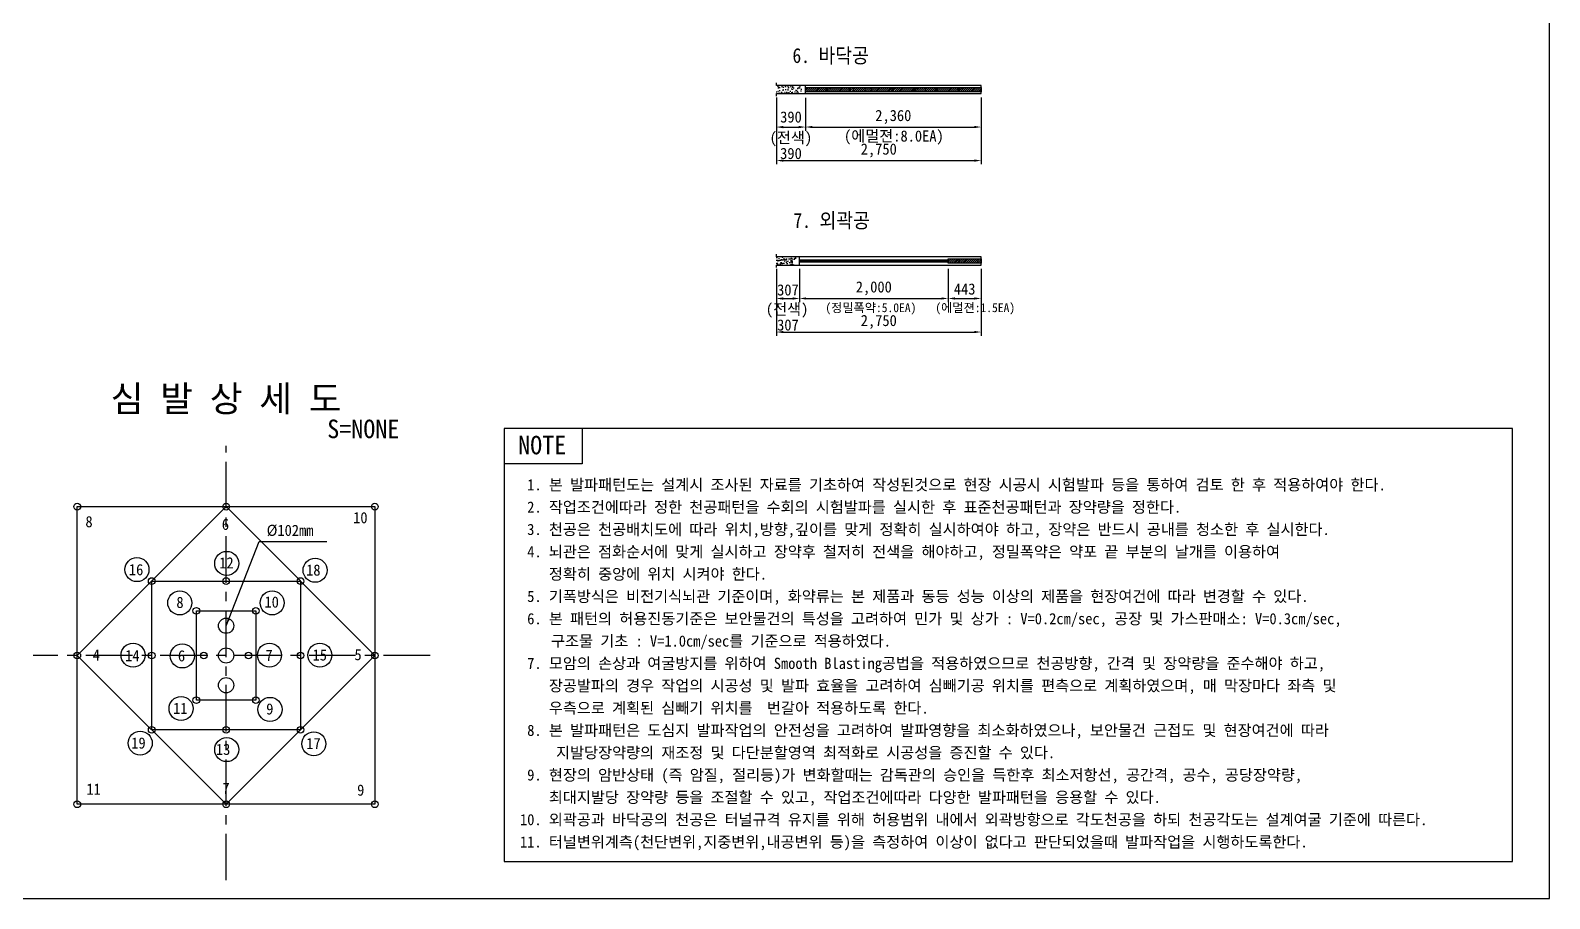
# Model space of a CAD drawing. Header units: millimetres. Extents: x -38550 to 41050, y -545 to 31259.
# Drawn here: x 20631 to 41050, y 2900 to 14568 of the extents above; entities that cross this region are included whole.
import ezdxf
from ezdxf.enums import TextEntityAlignment as Align

# ---------------------------------------------------------------- set-up
doc = ezdxf.new("R2010")
doc.units = ezdxf.units.MM
doc.header["$LTSCALE"] = 500
doc.header["$PDMODE"] = 1
doc.linetypes.add('A-CENTR01', pattern=[2, 1.25, -0.25, 0.25, -0.25])
for name, color, linetype in [('CS-BLST', 4, 'Continuous'), ('CS-BLST-LIN1', 2, 'Continuous'), ('CS-BLST-PATT', 1, 'Continuous'), ('CS-BLST-TEX2', 3, 'Continuous'), ('CS-BLST-TEX3', 3, 'Continuous'), ('CS-CNTL', 1, 'A-CENTR01'), ('CS-DIMS', 1, 'Continuous'), ('CS-EXCV', 3, 'E-DIGLN01'), ('CS-LEAL', 1, 'Continuous'), ('CS-NOTE', 3, 'Continuous'), ('CS-SYMB', 2, 'Continuous'), ('CS-TABL', 3, 'Continuous'), ('CS-TABL-TEX2', 3, 'Continuous'), ('CS-TEX1', 6, 'Continuous'), ('CS-TEX3', 6, 'Continuous'), ('CS-TEXT', 3, 'Continuous'), ('CX-PAPR', 2, 'Continuous')]:
    doc.layers.add(name, color=color, linetype=linetype)
doc.styles.add('굴림체', font='')
doc.styles.get('굴림체').set_extended_font_data('GulimChe')
doc.linetypes.add('E-DIGLN01', pattern='A,0.9,-0.2,[19,kscals.shx,S=0.1,R=180,X=0,Y=0],0.9', length=2)
doc.dimstyles.new('DIM-50', dxfattribs={"dimscale": 50, "dimtxt": 3, "dimasz": 2, "dimexe": 1, "dimexo": 1, "dimgap": 1.25, "dimtad": 1, "dimdec": 0, "dimzin": 0, "dimdsep": 46, "dimlunit": 6, "dimtxsty": '굴림체', "dimcen": 0, "dimclrd": 1, "dimclre": 1, "dimclrt": 3, "dimaunit": 1, "dimadec": 3, "dimazin": 0, "dimtfac": 1, "dimtdec": 0, "dimtmove": 2, "dimatfit": 3, "dimfxl": 1, "dimtolj": 1, "dimtzin": 0, "dimarcsym": 0})
doc.dimstyles.new('DIM01-50', dxfattribs={"dimscale": 50, "dimtxt": 3, "dimasz": 1.8, "dimexe": 1, "dimexo": 1, "dimgap": 1, "dimtad": 1, "dimdec": 0, "dimzin": 9, "dimdsep": 46, "dimlunit": 6, "dimtxsty": '굴림체', "dimcen": 2.5, "dimclrt": 3, "dimadec": 4, "dimazin": 0, "dimtfac": 1, "dimtdec": 0, "dimtmove": 2, "dimatfit": 3, "dimfxl": 1, "dimtolj": 1, "dimtzin": 0, "dimarcsym": 0})
pattern_1 = [(50, (-258394, 34506.69), (91.092334, -7.969543), [9.525, -104.775]), (355, (-258394, 34506.69), (-17.621413, 95.52832), [7.62, -83.82]), (100.451, (-258386.41, 34506.025), (73.47125, 87.558344), [8.095, -89.045]), (46.1842, (-258394, 34532.09), (135.53952, -21.021164), [14.2875, -157.1625]), (96.6356, (-258382.7, 34530.34), (118.70212, 123.71278), [12.1425, -133.5675]), (351.184, (-258394, 34532.09), (118.7023, 123.71256), [11.43, -125.73]), (21, (-258381.3, 34525.74), (75.80744, -51.13276), [9.525, -104.775]), (326, (-258381.3, 34525.74), (30.901014, 92.093983), [7.62, -83.82]), (71.4514, (-258374.98, 34521.48), (106.708245, 40.96143), [8.095, -89.045]), (37.5, (-258394, 34506.69), (1.5443016, 42.2775194), [0, -82.804, 0, -85.09, 0, -84.1375]), (7.5, (-258394, 34506.69), (33.409831, 50.0902874), [0, -48.514, 0, -80.899, 0, -32.0675]), (327.5, (-258422.32, 34506.69), (67.7952976, -2.864372), [0, -31.75, 0, -99.06, 0, -131.445]), (317.5, (-258435.02, 34506.69), (74.064591, 12.713246), [0, -41.275, 0, -65.786, 0, -93.345])]

# ---------------------------------------------------------------- blocks, each defined once
blk = doc.blocks.new('*D38')
at = {"layer": 'CS-DIMS', "color": 0, "lineweight": -2, "ltscale": 30, "transparency": 16777216}
for p, q in [((30659, 13668), (30659, 12768)), ((33409, 13668), (33409, 12768)), ((30749, 12818), (33319, 12818))]:
    blk.add_line(p, q, dxfattribs=at)
at = {"layer": 'CS-DIMS', "color": 0, "ltscale": 30, "transparency": 16777216}
for points in [[(30749, 12833), (30749, 12803), (30659, 12818)], [(33319, 12833), (33319, 12803), (33409, 12818)]]:
    blk.add_solid(points, dxfattribs=at)
at = {"layer": 'Defpoints', "color": 0, "ltscale": 30, "transparency": 16777216}
for p in [(30659, 13718), (33409, 13718), (33409, 12818)]:
    blk.add_point(p, dxfattribs=at)
at = {"layer": 'CS-DIMS', "color": 3, "ltscale": 30, "transparency": 16777216, "insert": (32034, 12954), "char_height": 150, "attachment_point": 5, "style": '굴림체'}
blk.add_mtext('\\A1;2,750', dxfattribs=at)
blk = doc.blocks.new('*D39')
at = {"layer": 'CS-DIMS', "color": 0, "lineweight": -2, "ltscale": 30, "transparency": 16777216}
for p, q in [((30659, 13668), (30659, 13218)), ((31049, 13662), (31049, 13218)), ((30749, 13268), (30959, 13268))]:
    blk.add_line(p, q, dxfattribs=at)
at = {"layer": 'CS-DIMS', "color": 0, "ltscale": 30, "transparency": 16777216}
for points in [[(30749, 13283), (30749, 13253), (30659, 13268)], [(30959, 13283), (30959, 13253), (31049, 13268)]]:
    blk.add_solid(points, dxfattribs=at)
at = {"layer": 'Defpoints', "color": 0, "ltscale": 30, "transparency": 16777216}
for p in [(30659, 13718), (31049, 13712), (31049, 13268)]:
    blk.add_point(p, dxfattribs=at)
at = {"layer": 'CS-DIMS', "color": 3, "ltscale": 30, "transparency": 16777216, "insert": (30854, 12913), "char_height": 150, "attachment_point": 5, "style": '굴림체'}
blk.add_mtext('\\A1;390', dxfattribs=at)
blk = doc.blocks.new('*D40')
at = {"layer": 'CS-DIMS', "color": 0, "lineweight": -2, "ltscale": 30, "transparency": 16777216}
for p, q in [((30659, 13668), (30659, 13219)), ((31049, 13662), (31049, 13219)), ((30749, 13269), (30959, 13269))]:
    blk.add_line(p, q, dxfattribs=at)
at = {"layer": 'CS-DIMS', "color": 0, "ltscale": 30, "transparency": 16777216}
for points in [[(30749, 13284), (30749, 13254), (30659, 13269)], [(30959, 13284), (30959, 13254), (31049, 13269)]]:
    blk.add_solid(points, dxfattribs=at)
at = {"layer": 'Defpoints', "color": 0, "ltscale": 30, "transparency": 16777216}
for p in [(30659, 13718), (31049, 13712), (31049, 13269)]:
    blk.add_point(p, dxfattribs=at)
at = {"layer": 'CS-DIMS', "color": 3, "ltscale": 30, "transparency": 16777216, "insert": (30854, 13403), "char_height": 150, "attachment_point": 5, "style": '굴림체'}
blk.add_mtext('\\A1;390', dxfattribs=at)
blk = doc.blocks.new('*D41')
at = {"layer": 'CS-DIMS', "color": 0, "lineweight": -2, "ltscale": 30, "transparency": 16777216}
for p, q in [((31049, 13662), (31049, 13219)), ((33409, 13668), (33409, 13219)), ((31139, 13269), (33319, 13269))]:
    blk.add_line(p, q, dxfattribs=at)
at = {"layer": 'CS-DIMS', "color": 0, "ltscale": 30, "transparency": 16777216}
for points in [[(31139, 13284), (31139, 13254), (31049, 13269)], [(33319, 13284), (33319, 13254), (33409, 13269)]]:
    blk.add_solid(points, dxfattribs=at)
at = {"layer": 'Defpoints', "color": 0, "ltscale": 30, "transparency": 16777216}
for p in [(31049, 13712), (33409, 13718), (33409, 13269)]:
    blk.add_point(p, dxfattribs=at)
at = {"layer": 'CS-DIMS', "color": 3, "ltscale": 30, "transparency": 16777216, "insert": (32229, 13405), "char_height": 150, "attachment_point": 5, "style": '굴림체'}
blk.add_mtext('\\A1;2,360', dxfattribs=at)
blk = doc.blocks.new('*D42')
at = {"layer": 'CS-DIMS', "color": 0, "lineweight": -2, "ltscale": 30, "transparency": 16777216}
for p, q in [((30659, 11364), (30659, 10464)), ((33409, 11364), (33409, 10464)), ((30749, 10514), (33319, 10514))]:
    blk.add_line(p, q, dxfattribs=at)
at = {"layer": 'CS-DIMS', "color": 0, "ltscale": 30, "transparency": 16777216}
for points in [[(30749, 10529), (30749, 10499), (30659, 10514)], [(33319, 10529), (33319, 10499), (33409, 10514)]]:
    blk.add_solid(points, dxfattribs=at)
at = {"layer": 'Defpoints', "color": 0, "ltscale": 30, "transparency": 16777216}
for p in [(30659, 11414), (33409, 11414), (33409, 10514)]:
    blk.add_point(p, dxfattribs=at)
at = {"layer": 'CS-DIMS', "color": 3, "ltscale": 30, "transparency": 16777216, "insert": (32034, 10650), "char_height": 150, "attachment_point": 5, "style": '굴림체'}
blk.add_mtext('\\A1;2,750', dxfattribs=at)
blk = doc.blocks.new('*D43')
at = {"layer": 'CS-DIMS', "color": 0, "lineweight": -2, "ltscale": 30, "transparency": 16777216}
for p, q in [((30659, 11364), (30659, 10914)), ((30967, 11364), (30967, 10914)), ((30749, 10964), (30877, 10964))]:
    blk.add_line(p, q, dxfattribs=at)
at = {"layer": 'CS-DIMS', "color": 0, "ltscale": 30, "transparency": 16777216}
for points in [[(30749, 10979), (30749, 10949), (30659, 10964)], [(30877, 10979), (30877, 10949), (30967, 10964)]]:
    blk.add_solid(points, dxfattribs=at)
at = {"layer": 'Defpoints', "color": 0, "ltscale": 30, "transparency": 16777216}
for p in [(30659, 11414), (30967, 11414), (30967, 10964)]:
    blk.add_point(p, dxfattribs=at)
at = {"layer": 'CS-DIMS', "color": 3, "ltscale": 30, "transparency": 16777216, "insert": (30813, 10608), "char_height": 150, "attachment_point": 5, "style": '굴림체'}
blk.add_mtext('\\A1;307', dxfattribs=at)
blk = doc.blocks.new('*D44')
at = {"layer": 'CS-DIMS', "color": 0, "lineweight": -2, "ltscale": 30, "transparency": 16777216}
for p, q in [((30659, 11364), (30659, 10915)), ((30967, 11364), (30967, 10915)), ((30749, 10965), (30877, 10965))]:
    blk.add_line(p, q, dxfattribs=at)
at = {"layer": 'CS-DIMS', "color": 0, "ltscale": 30, "transparency": 16777216}
for points in [[(30749, 10980), (30749, 10950), (30659, 10965)], [(30877, 10980), (30877, 10950), (30967, 10965)]]:
    blk.add_solid(points, dxfattribs=at)
at = {"layer": 'Defpoints', "color": 0, "ltscale": 30, "transparency": 16777216}
for p in [(30659, 11414), (30967, 11414), (30967, 10965)]:
    blk.add_point(p, dxfattribs=at)
at = {"layer": 'CS-DIMS', "color": 3, "ltscale": 30, "transparency": 16777216, "insert": (30813, 11079), "char_height": 150, "attachment_point": 5, "style": '굴림체'}
blk.add_mtext('\\A1;307', dxfattribs=at)
blk = doc.blocks.new('*D45')
at = {"layer": 'CS-DIMS', "color": 0, "lineweight": -2, "ltscale": 30, "transparency": 16777216}
for p, q in [((30967, 11364), (30967, 10915)), ((32967, 11364), (32967, 10915)), ((31057, 10965), (32877, 10965))]:
    blk.add_line(p, q, dxfattribs=at)
at = {"layer": 'CS-DIMS', "color": 0, "ltscale": 30, "transparency": 16777216}
for points in [[(31057, 10980), (31057, 10950), (30967, 10965)], [(32877, 10980), (32877, 10950), (32967, 10965)]]:
    blk.add_solid(points, dxfattribs=at)
at = {"layer": 'Defpoints', "color": 0, "ltscale": 30, "transparency": 16777216}
for p in [(30967, 11414), (32967, 11414), (32967, 10965)]:
    blk.add_point(p, dxfattribs=at)
at = {"layer": 'CS-DIMS', "color": 3, "ltscale": 30, "transparency": 16777216, "insert": (31967, 11101), "char_height": 150, "attachment_point": 5, "style": '굴림체'}
blk.add_mtext('\\A1;2,000', dxfattribs=at)
blk = doc.blocks.new('*D46')
at = {"layer": 'CS-DIMS', "color": 0, "lineweight": -2, "ltscale": 30, "transparency": 16777216}
for p, q in [((32967, 11364), (32967, 10915)), ((33409, 11364), (33409, 10915)), ((33057, 10965), (33319, 10965))]:
    blk.add_line(p, q, dxfattribs=at)
at = {"layer": 'CS-DIMS', "color": 0, "ltscale": 30, "transparency": 16777216}
for points in [[(33057, 10980), (33057, 10950), (32967, 10965)], [(33319, 10980), (33319, 10950), (33409, 10965)]]:
    blk.add_solid(points, dxfattribs=at)
at = {"layer": 'Defpoints', "color": 0, "ltscale": 30, "transparency": 16777216}
for p in [(32967, 11414), (33409, 11414), (33409, 10965)]:
    blk.add_point(p, dxfattribs=at)
at = {"layer": 'CS-DIMS', "color": 3, "ltscale": 30, "transparency": 16777216, "insert": (33188, 11091), "char_height": 150, "attachment_point": 5, "style": '굴림체'}
blk.add_mtext('\\A1;443', dxfattribs=at)
blk = doc.blocks.new('뉴마이트')
at = {"layer": 'CS-BLST-PATT'}
h = blk.add_hatch(dxfattribs=at)
h.set_pattern_fill('ANSI31', color=256, scale=5.824581, style=0)
h.set_pattern_definition([(45, (-765876.779, 225267.89), (-13.0765565, 13.0765565), [])])
h.paths.add_polyline_path([(0, 29), (0, -29), (295, -29), (295, 29)])
at = {"layer": 'CS-TABL'}
blk.add_lwpolyline([(0, 29), (295, 29), (295, -29), (0, -29)], close=True, dxfattribs=at)

msp = doc.modelspace()

# ---------------------------------------------------------------- hatches: boundary and pattern name
at = {"layer": 'CS-BLST-PATT'}
h = msp.add_hatch(dxfattribs=at)
h.set_pattern_fill('AR-CONC', color=256, scale=0.5, style=0)
h.set_pattern_definition(pattern_1)
h.paths.add_polyline_path([(30999.5, 13802.3), (30999.5, 13828.2), (30659.5, 13828.2), (30659.5, 13718.2), (30999.5, 13718.2), (30999.5, 13744.1), (30999.5, 13744.1), (30999.5, 13802.3)])
h = msp.add_hatch(dxfattribs=at)
h.set_pattern_fill('AR-CONC', color=256, scale=0.5, style=0)
h.set_pattern_definition(pattern_1)
h.paths.add_polyline_path([(30917, 11524), (30659.5, 11524), (30659.5, 11414), (30917, 11414)])
h = msp.add_hatch(dxfattribs=at)
h.set_pattern_fill('ANSI31', color=256, scale=5.824581, style=0)
h.set_pattern_definition([(45, (-733057.28, 236736.922), (-13.0765565, 13.0765565), [])])
h.paths.add_polyline_path([(32967, 11498.2), (32967, 11439.9), (33114.5, 11439.9), (33114.5, 11498.2)])
at = {"layer": 'CS-SYMB'}
h = msp.add_hatch(dxfattribs=at)
h.set_pattern_fill('LINE', color=256, scale=4.6, style=0)
h.set_pattern_definition([(0, (-1995235.54, 844822.545), (0, 14.605), [])])
h.paths.add_polyline_path([(31467, 11454.5), (31467, 11483.6), (30967, 11483.6), (30967, 11454.5)])
h = msp.add_hatch(dxfattribs=at)
h.set_pattern_fill('LINE', color=256, scale=4.6, style=0)
h.set_pattern_definition([(0, (-1994735.54, 844822.545), (0, 14.605), [])])
h.paths.add_polyline_path([(31967, 11454.5), (31967, 11483.6), (31467, 11483.6), (31467, 11454.5)])
h = msp.add_hatch(dxfattribs=at)
h.set_pattern_fill('LINE', color=256, scale=4.6, style=0)
h.set_pattern_definition([(0, (-1994235.54, 844822.545), (0, 14.605), [])])
h.paths.add_polyline_path([(32467, 11454.5), (32467, 11483.6), (31967, 11483.6), (31967, 11454.5)])
h = msp.add_hatch(dxfattribs=at)
h.set_pattern_fill('LINE', color=256, scale=4.6, style=0)
h.set_pattern_definition([(0, (-1993735.54, 844822.545), (0, 14.605), [])])
h.paths.add_polyline_path([(32967, 11454.5), (32967, 11483.6), (32467, 11483.6), (32467, 11454.5)])

# ---------------------------------------------------------------- linework, layer by layer
at = {"layer": 'CS-BLST'}
msp.add_lwpolyline([(32967, 11498.2), (33114.5, 11498.2), (33114.5, 11439.9), (32967, 11439.9)], close=True, dxfattribs=at)
for centre, radius in [((21261.9, 8167.4), 45), ((23261.9, 8167.4), 45), ((25261.9, 8167.4), 45), ((22261.9, 7167.4), 45), ((23261.9, 7167.4), 45), ((24261.9, 7167.4), 45), ((22861.9, 6767.4), 45), ((23661.9, 6767.4), 45), ((23261.9, 6567.4), 102), ((21261.9, 6167.4), 45), ((22261.9, 6167.4), 45), ((22961.9, 6167.4), 45), ((23261.9, 6167.4), 102), ((23561.9, 6167.4), 45), ((24261.9, 6167.4), 45), ((25261.9, 6167.4), 45), ((23261.9, 5767.4), 102), ((22861.9, 5567.4), 45), ((23661.9, 5567.4), 45), ((22261.9, 5167.4), 45), ((23261.9, 5167.4), 45), ((24261.9, 5167.4), 45), ((21261.9, 4167.4), 45), ((23261.9, 4167.4), 45), ((25261.9, 4167.4), 45)]:
    msp.add_circle(centre, radius, dxfattribs=at)
at = {"layer": 'CS-BLST-LIN1'}
for points in [[(21261.9, 6167.4), (23261.9, 8167.4), (25261.9, 6167.4), (23261.9, 4167.4), (21261.9, 6167.4)], [(21261.9, 8167.4), (25261.9, 8167.4), (25261.9, 4167.4), (21261.9, 4167.4), (21261.9, 8167.4)], [(22861.9, 6767.4), (23661.9, 6767.4), (23661.9, 5567.4), (22861.9, 5567.4), (22861.9, 6767.4)]]:
    msp.add_lwpolyline(points, dxfattribs=at)
msp.add_lwpolyline([(22261.9, 7167.4), (24261.9, 7167.4), (24261.9, 5167.4), (22261.9, 5167.4)], close=True, dxfattribs=at)
at = {"layer": 'CS-BLST-TEX2'}
for centre in [(23269.8, 7405.4), (22064.1, 7321.1), (24458.1, 7312.4), (22639.2, 6873.9), (23880.4, 6873.9), (22010.9, 6172.3), (23844.6, 6172.3), (24521.8, 6172.3), (22673.5, 6160.9), (22656.4, 5454.4), (23851.8, 5443), (22107.8, 4989.4), (24440.6, 4980.7), (23269.8, 4902.1)]:
    msp.add_circle(centre, 161.5, dxfattribs=at)
at = {"layer": 'CS-CNTL'}
for p, q in [((23261.9, 3145.7), (23261.9, 8984.3)), ((26002.4, 6167.4), (20667.8, 6167.4))]:
    msp.add_line(p, q, dxfattribs=at)
at = {"layer": 'CS-EXCV'}
for points in [[(30659.5, 13683.2), (30659.5, 13718.2), (33409.5, 13718.2), (33409.5, 13828.2), (30659.5, 13828.2), (30659.5, 13863.1)], [(30659.5, 11379.1), (30659.5, 11414), (33409.5, 11414), (33409.5, 11524), (30659.5, 11524), (30659.5, 11559)]]:
    msp.add_lwpolyline(points, dxfattribs=at)
at = {"layer": 'CS-NOTE'}
for points in [[(26997.7, 3400), (40550, 3400), (40550, 9217), (26997.7, 9217), (26997.7, 3400)], [(28047.7, 9217), (28047.7, 8742), (26997.7, 8742)]]:
    msp.add_lwpolyline(points, dxfattribs=at)
at = {"layer": 'CS-SYMB'}
for p, q in [((31049.5, 13718.2), (31049.5, 13828.2)), ((30967, 11414), (30967, 11524))]:
    msp.add_line(p, q, dxfattribs=at)
for points in [[(30967, 11483.6), (31467, 11483.6), (31467, 11454.5), (30967, 11454.5)], [(31467, 11483.6), (31967, 11483.6), (31967, 11454.5), (31467, 11454.5)], [(31967, 11483.6), (32467, 11483.6), (32467, 11454.5), (31967, 11454.5)], [(32467, 11483.6), (32967, 11483.6), (32967, 11454.5), (32467, 11454.5)]]:
    msp.add_lwpolyline(points, close=True, dxfattribs=at)
at = {"layer": 'CX-PAPR'}
msp.add_lwpolyline([(1250, 2900), (41050, 2900), (41050, 28700), (1250, 28700)], close=True, dxfattribs=at)

# ---------------------------------------------------------------- block references
at = {"layer": 'CS-BLST'}
for p in [(31049.5, 13773.2), (31344.5, 13773.2), (31639.5, 13773.2), (31934.5, 13773.2), (32229.5, 13773.2), (32524.5, 13773.2), (32819.5, 13773.2), (33114.5, 13773.2), (33114.5, 11469)]:
    msp.add_blockref('뉴마이트', p, dxfattribs=at)

# ---------------------------------------------------------------- texts
at = {"layer": 'CS-BLST-TEX2', "style": '굴림체'}
for s, p in [('8', (21419.5, 7890.7)), ('6', (23253, 7855.2)), ('10', (25066.3, 7944.3)), ('16', (22052.4, 7246)), ('12', (23266.6, 7337.7)), ('18', (24434.4, 7240.2)), ('8', (22642.1, 6806.1)), ('10', (23874.3, 6810.6)), ('4', (21517.6, 6099)), ('14', (22002.4, 6090.5)), ('6', (22662.7, 6088.6)), ('7', (23839.1, 6094)), ('15', (24521.3, 6099.5)), ('5', (25035.8, 6104)), ('11', (22645.5, 5382.1)), ('9', (23849.5, 5373.7)), ('19', (22084.1, 4916.2)), ('17', (24436.4, 4910)), ('11', (21481, 4297)), ('7', (23260.4, 4307.1)), ('9', (25071.6, 4283.4))]:
    msp.add_text(s, height=150, rotation=360, dxfattribs=at).set_placement(p, align=Align.CENTER)
msp.add_text('13', height=150, rotation=360, dxfattribs=at).set_placement((23125.2, 4830.9))
at = {"layer": 'CS-BLST-TEX3', "style": '굴림체'}
for s, height, p in [('(전색)', 150, (30852.4, 13051)), ('(에멀젼:8.0EA)', 150, (32237, 13073.6)), ('(전색)', 150, (30802.1, 10746.9)), ('(정밀폭약:5.0EA)', 120, (31927.6, 10781.5)), ('(에멀젼:1.5EA)', 120, (33330.4, 10781.5))]:
    msp.add_text(s, height=height, dxfattribs=at).set_placement(p, align=Align.CENTER)
at = {"layer": 'CS-NOTE', "style": '굴림체'}
for s, height, p in [('NOTE', 250, (27187.3, 8869.9)), (' 1. 본 발파패턴도는 설계시 조사된 자료를 기초하여 작성된것으로 현장 시공시 시험발파 등을 통하여 검토 한 후 적용하여야 한다.', 150, (27211.9, 8386.7)), (' 2. 작업조건에따라 정한 천공패턴을 수회의 시험발파를 실시한 후 표준천공패턴과 장약량을 정한다.', 150, (27211.9, 8086.7)), (' 3. 천공은 천공배치도에 따라 위치,방향,깊이를 맞게 정확히 실시하여야 하고, 장약은 반드시 공내를 청소한 후 실시한다.', 150, (27211.9, 7786.7)), (' 4. 뇌관은 점화순서에 맞게 실시하고 장약후 철저히 전색을 해야하고, 정밀폭약은 약포 끝 부분의 날개를 이용하여', 150, (27211.9, 7486.7)), ('    정확히 중앙에 위치 시켜야 한다.', 150, (27211.9, 7186.7)), (' 5. 기폭방식은 비전기식뇌관 기준이며, 화약류는 본 제품과 동등 성능 이상의 제품을 현장여건에 따라 변경할 수 있다.', 150, (27211.9, 6886.7)), (' 6. 본 패턴의 허용진동기준은 보안물건의 특성을 고려하여 민가 및 상가 : V=0.2cm/sec, 공장 및 가스판매소: V=0.3cm/sec, ', 150, (27211.9, 6586.7)), ('    구조물 기초 : V=1.0cm/sec를 기준으로 적용하였다.', 150, (27241.5, 6286.7)), (' 7. 모암의 손상과 여굴방지를 위하여 Smooth Blasting공법을 적용하였으므로 천공방향, 간격 및 장약량을 준수해야 하고,', 150, (27211.9, 5986.7)), ('    장공발파의 경우 작업의 시공성 및 발파 효율을 고려하여 심빼기공 위치를 편측으로 계획하였으며, 매 막장마다 좌측 및', 150, (27211.9, 5686.7)), ('    우측으로 계획된 심빼기 위치를  번갈아 적용하도록 한다.', 150, (27211.9, 5386.7)), (' 8. 본 발파패턴은 도심지 발파작업의 안전성을 고려하여 발파영향을 최소화하였으나, 보안물건 근접도 및 현장여건에 따라', 150, (27211.9, 5086.7)), ('     지발당장약량의 재조정 및 다단분할영역 최적화로 시공성을 증진할 수 있다.', 150, (27211.9, 4786.7)), (' 9. 현장의 암반상태 (즉 암질, 절리등)가 변화할때는 감독관의 승인을 득한후 최소저항선, 공간격, 공수, 공당장약량,', 150, (27211.9, 4486.7)), ('    최대지발당 장약량 등을 조절할 수 있고, 작업조건에따라 다양한 발파패턴을 응용할 수 있다. ', 150, (27211.9, 4186.7)), ('10. 외곽공과 바닥공의 천공은 터널규격 유지를 위해 허용범위 내에서 외곽방향으로 각도천공을 하되 천공각도는 설계여굴 기준에 따른다.', 150, (27211.9, 3886.7)), ('11. 터널변위계측(천단변위,지중변위,내공변위 등)을 측정하여 이상이 없다고 판단되었을때 발파작업을 시행하도록한다.', 150, (27211.9, 3586.7))]:
    msp.add_text(s, height=height, dxfattribs=at).set_placement(p)
at = {"layer": 'CS-TABL-TEX2', "style": '굴림체'}
msp.add_text('Ø102mm', height=150, dxfattribs=at).set_placement((23807.4, 7774.2))
at = {"layer": 'CS-TEX1', "style": '굴림체'}
msp.add_text('심 발 상 세 도', height=350, dxfattribs=at).set_placement((23261.9, 9621.9), align=Align.MIDDLE)
at = {"layer": 'CS-TEX3', "style": '굴림체', "width": 0.9}
for s, p in [('6. 바닥공', (31388, 14130)), ('7. 외곽공', (31401.3, 11913.4))]:
    msp.add_text(s, height=200, dxfattribs=at).set_placement(p, align=Align.CENTER)
at = {"layer": 'CS-TEXT', "style": '굴림체'}
msp.add_text('S=NONE', height=250, dxfattribs=at).set_placement((24621.4, 9087.2))

# ---------------------------------------------------------------- dimensions: what is measured, and where the dimension line sits
at = {"layer": 'CS-DIMS', "ltscale": 30}
for base, p1, p2, picture, middle in [((33409.5, 12818.2), (30659.5, 13718.2), (33409.5, 13718.2), '*D38', (32034.5, 12954.3)), ((31049.5, 13268.2), (30659.5, 13718.2), (31049.5, 13711.6), '*D39', (30854.5, 12913.1)), ((33409.5, 13268.7), (31049.5, 13711.6), (33409.5, 13718.2), '*D41', (32229.5, 13404.8)), ((30966.9518, 10964.032), (30659.4999, 11414.032), (30966.9518, 11414.032), '*D43', (30813.2259, 10608.3472)), ((33409.5, 10514), (30659.5, 11414), (33409.5, 11414), '*D42', (32034.5, 10650.1)), ((32967, 10964.6), (30967, 11414), (32967, 11414), '*D45', (31967, 11100.6)), ((33409.49989, 10964.55265), (32966.99986, 11414.03204), (33409.49989, 11414.03204), '*D46', (33188.24987, 11091.44759))]:
    dim = msp.add_linear_dim(base=base, p1=p1, p2=p2, dimstyle='DIM01-50', dxfattribs=at)
    dim.commit()
    dim.dimension.update_dxf_attribs({"geometry": picture, "text_midpoint": middle})
for base, p1, p2, picture, middle in [((31049.5, 13268.7), (30659.5, 13718.2), (31049.5, 13711.6), '*D40', (30854.5, 13403)), ((30966.9518, 10964.5526), (30659.4999, 11414.032), (30966.9518, 11414.032), '*D44', (30813.2259, 11078.5483))]:
    dim = msp.add_linear_dim(base=base, p1=p1, p2=p2, dimstyle='DIM01-50', dxfattribs=at)
    dim.commit()
    dim.dimension.update_dxf_attribs({"geometry": picture, "text_midpoint": middle, "dimtype": 160})

# ---------------------------------------------------------------- leaders
at = {"layer": 'CS-LEAL'}
msp.add_leader([(23261.9, 6567.4), (23705.6, 7698.7), (24615.7, 7698.7)], dimstyle='DIM-50', dxfattribs=at)

doc.saveas('drawing.dxf')
